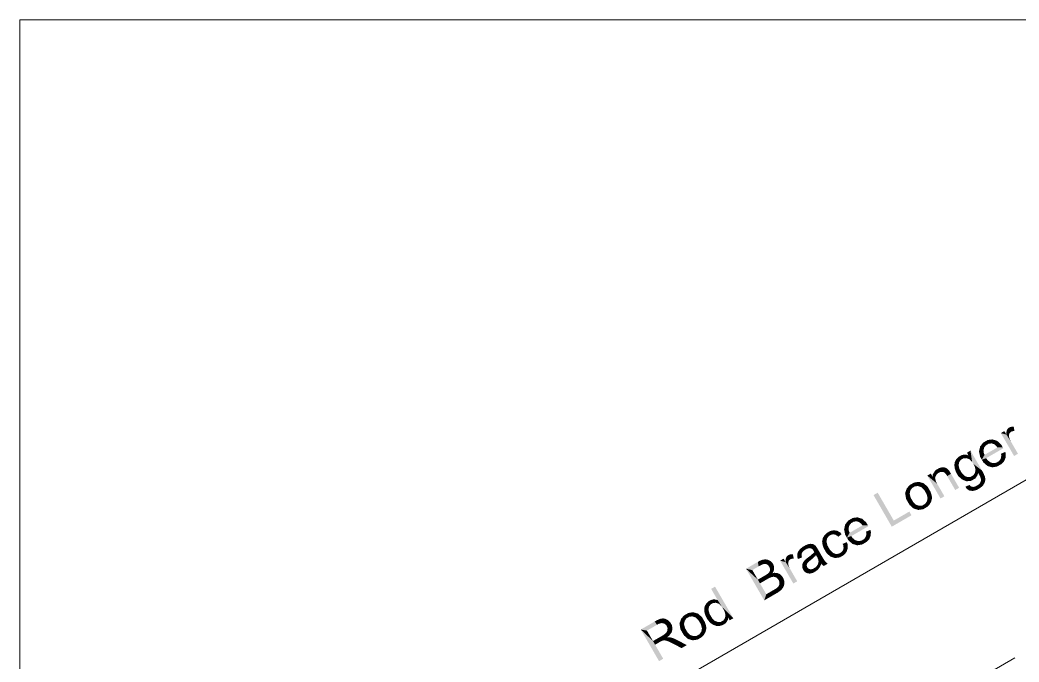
# Model space of a CAD drawing. Header units: millimetres. Extents: x 2 to 579, y 1 to 405.
# Drawn here: x 198.55 to 235.48, y 126.02 to 149.77 of the extents above; entities that cross this region are included whole.
import ezdxf

# ---------------------------------------------------------------- set-up
doc = ezdxf.new("R2010")
doc.units = ezdxf.units.MM
doc.linetypes.add('XKITLINE00', pattern=[0])
doc.layers.add('LinkedObject', color=7, linetype='Continuous', lineweight=0)

# ---------------------------------------------------------------- blocks, each defined once
blk = doc.blocks.new('*A4')
at = {"layer": 'LinkedObject'}
for points in [[(235.017, 134.432), (234.813, 134.486), (234.942, 134.561)], [(234.813, 134.486), (235.017, 134.432), (235.302, 133.639)], [(235.026, 134.577), (235.017, 134.432), (235.015, 134.492)], [(235.039, 134.604), (235.017, 134.432), (235.026, 134.577)], [(235.169, 134.519), (235.017, 134.432), (235.039, 134.604)], [(235.135, 134.481), (235.017, 134.432), (235.169, 134.519)], [(235.125, 134.456), (235.017, 134.432), (235.135, 134.481)], [(235.114, 134.431), (235.017, 134.432), (235.125, 134.456)], [(235.052, 134.63), (235.192, 134.533), (235.039, 134.604)], [(235.039, 134.604), (235.192, 134.533), (235.169, 134.519)], [(235.089, 134.671), (235.192, 134.533), (235.052, 134.63)], [(235.114, 134.686), (235.192, 134.533), (235.089, 134.671)], [(235.237, 134.726), (235.114, 134.686), (235.15, 134.707)], [(235.288, 134.725), (235.114, 134.686), (235.237, 134.726)], [(235.28, 134.563), (235.114, 134.686), (235.288, 134.725)], [(235.114, 134.686), (235.219, 134.548), (235.192, 134.533)], [(235.219, 134.548), (235.114, 134.686), (235.28, 134.563)], [(235.28, 134.563), (235.288, 134.725), (235.315, 134.563)], [(234.243, 134.182), (234.026, 133.899), (234.155, 134.131)], [(234.263, 134.036), (234.026, 133.899), (234.243, 134.182)], [(234.155, 134.131), (234.026, 133.899), (234.047, 133.99)], [(234.5, 134.253), (234.243, 134.182), (234.328, 134.231)], [(234.587, 134.227), (234.243, 134.182), (234.5, 134.253)], [(234.479, 134.106), (234.243, 134.182), (234.587, 134.227)], [(234.243, 134.182), (234.367, 134.096), (234.312, 134.065)], [(234.367, 134.096), (234.243, 134.182), (234.479, 134.106)], [(234.263, 134.036), (234.243, 134.182), (234.312, 134.065)], [(234.479, 134.106), (234.587, 134.227), (234.538, 134.084)], [(234.587, 134.227), (234.575, 134.071), (234.538, 134.084)], [(234.575, 134.071), (234.587, 134.227), (234.649, 134.006)], [(234.822, 134.068), (234.587, 134.227), (234.674, 134.2)], [(234.649, 134.006), (234.587, 134.227), (234.822, 134.068)], [(235.017, 134.432), (235.19, 134.165), (235.446, 133.722)], [(235.19, 134.165), (235.017, 134.432), (235.164, 134.211)], [(235.164, 134.211), (235.017, 134.432), (235.127, 134.301)], [(235.127, 134.301), (235.017, 134.432), (235.117, 134.347)], [(235.117, 134.347), (235.017, 134.432), (235.11, 134.376)], [(235.11, 134.376), (235.017, 134.432), (235.114, 134.431)], [(235.302, 133.639), (235.017, 134.432), (235.446, 133.722)], [(233.69, 133.838), (233.617, 133.658), (233.558, 133.761)], [(233.75, 133.424), (233.617, 133.658), (233.69, 133.838)], [(233.795, 133.346), (233.69, 133.838), (234.113, 133.106)], [(233.75, 133.424), (233.69, 133.838), (233.795, 133.346)], [(234.026, 133.899), (234.046, 133.611), (234.005, 133.809)], [(234.199, 133.955), (234.026, 133.899), (234.263, 134.036)], [(234.184, 133.902), (234.026, 133.899), (234.199, 133.955)], [(234.026, 133.899), (234.184, 133.902), (234.17, 133.85)], [(234.17, 133.85), (234.046, 133.611), (234.026, 133.899)], [(234.184, 133.74), (234.046, 133.611), (234.17, 133.85)], [(234.046, 133.611), (234.184, 133.74), (234.212, 133.683)], [(234.886, 133.957), (234.108, 133.504), (234.882, 133.963)], [(234.212, 133.683), (234.882, 133.963), (234.108, 133.504)], [(234.897, 133.938), (234.108, 133.504), (234.886, 133.957)], [(234.904, 133.925), (234.108, 133.504), (234.897, 133.938)], [(234.272, 133.56), (234.108, 133.504), (234.904, 133.925)], [(234.684, 133.955), (234.882, 133.963), (234.212, 133.683)], [(234.649, 134.006), (234.822, 134.068), (234.684, 133.955)], [(234.882, 133.963), (234.684, 133.955), (234.822, 134.068)], [(234.976, 133.79), (234.827, 133.668), (234.817, 133.723)], [(234.821, 133.576), (234.976, 133.79), (234.99, 133.577)], [(234.827, 133.668), (234.976, 133.79), (234.821, 133.576)], [(234.99, 133.577), (234.976, 133.79), (234.996, 133.715)], [(233.111, 133.416), (233.261, 133.352), (233.093, 133.3)], [(233.093, 133.3), (233.261, 133.352), (233.101, 133.236)], [(233.101, 133.236), (233.261, 133.352), (233.25, 133.294)], [(233.272, 133.41), (233.111, 133.416), (233.137, 133.468)], [(233.261, 133.352), (233.111, 133.416), (233.272, 133.41)], [(233.162, 133.52), (233.331, 133.496), (233.137, 133.468)], [(233.137, 133.468), (233.331, 133.496), (233.272, 133.41)], [(233.244, 133.605), (233.331, 133.496), (233.162, 133.52)], [(233.3, 133.637), (233.331, 133.496), (233.244, 133.605)], [(233.534, 133.691), (233.3, 133.637), (233.375, 133.68)], [(233.617, 133.658), (233.3, 133.637), (233.534, 133.691)], [(233.533, 133.56), (233.3, 133.637), (233.617, 133.658)], [(233.3, 133.637), (233.427, 133.552), (233.379, 133.524)], [(233.427, 133.552), (233.3, 133.637), (233.533, 133.56)], [(233.331, 133.496), (233.3, 133.637), (233.379, 133.524)], [(233.533, 133.56), (233.617, 133.658), (233.59, 133.541)], [(233.59, 133.541), (233.617, 133.658), (233.648, 133.521)], [(233.648, 133.521), (233.617, 133.658), (233.75, 133.424)], [(233.795, 133.346), (234.113, 133.106), (233.841, 133.265)], [(234.212, 133.683), (234.108, 133.504), (234.046, 133.611)], [(234.316, 133.492), (234.108, 133.504), (234.272, 133.56)], [(234.108, 133.504), (234.402, 133.246), (234.167, 133.401)], [(234.316, 133.492), (234.402, 133.246), (234.108, 133.504)], [(234.167, 133.401), (234.402, 133.246), (234.315, 133.272)], [(234.418, 133.408), (234.402, 133.246), (234.316, 133.492)], [(234.402, 133.246), (234.418, 133.408), (234.489, 133.22)], [(234.474, 133.392), (234.489, 133.22), (234.418, 133.408)], [(234.531, 133.375), (234.489, 133.22), (234.474, 133.392)], [(234.531, 133.375), (234.762, 133.302), (234.489, 133.22)], [(234.641, 133.389), (234.762, 133.302), (234.531, 133.375)], [(234.694, 133.42), (234.762, 133.302), (234.641, 133.389)], [(234.734, 133.443), (234.762, 133.302), (234.694, 133.42)], [(234.734, 133.443), (234.963, 133.514), (234.762, 133.302)], [(234.789, 133.502), (234.963, 133.514), (234.734, 133.443)], [(234.762, 133.302), (234.963, 133.514), (234.836, 133.344)], [(234.805, 133.539), (234.99, 133.577), (234.789, 133.502)], [(234.963, 133.514), (234.789, 133.502), (234.99, 133.577)], [(234.821, 133.576), (234.99, 133.577), (234.805, 133.539)], [(234.836, 133.344), (234.963, 133.514), (234.936, 133.45)], [(232.292, 132.869), (232.093, 132.914), (232.222, 132.989)], [(232.48, 133.163), (232.298, 132.965), (232.393, 133.113)], [(232.476, 132.995), (232.298, 132.965), (232.48, 133.163)], [(232.414, 132.921), (232.298, 132.965), (232.476, 132.995)], [(232.476, 132.995), (232.48, 133.163), (232.521, 133.022)], [(232.519, 133.186), (232.607, 133.054), (232.48, 133.163)], [(232.48, 133.163), (232.607, 133.054), (232.55, 133.038)], [(232.521, 133.022), (232.48, 133.163), (232.55, 133.038)], [(232.597, 133.212), (232.607, 133.054), (232.519, 133.186)], [(232.637, 133.217), (232.607, 133.054), (232.597, 133.212)], [(232.607, 133.054), (232.637, 133.217), (232.636, 133.054)], [(232.637, 133.217), (232.665, 133.053), (232.636, 133.054)], [(232.745, 133.213), (232.637, 133.217), (232.677, 133.222)], [(232.774, 133.2), (232.637, 133.217), (232.745, 133.213)], [(232.715, 133.035), (232.637, 133.217), (232.774, 133.2)], [(232.665, 133.053), (232.637, 133.217), (232.715, 133.035)], [(232.774, 133.2), (232.735, 133.018), (232.715, 133.035)], [(232.803, 133.187), (232.735, 133.018), (232.774, 133.2)], [(232.856, 133.147), (232.735, 133.018), (232.803, 133.187)], [(232.735, 133.018), (232.856, 133.147), (232.756, 133.001)], [(232.756, 133.001), (232.856, 133.147), (232.88, 133.12)], [(232.88, 133.12), (232.803, 132.941), (232.756, 133.001)], [(232.896, 133.102), (232.803, 132.941), (232.88, 133.12)], [(232.94, 133.035), (232.803, 132.941), (232.896, 133.102)], [(232.94, 133.035), (232.828, 132.897), (232.803, 132.941)], [(232.969, 132.985), (232.828, 132.897), (232.94, 133.035)], [(232.828, 132.897), (232.969, 132.985), (233.126, 132.381)], [(233.126, 132.381), (232.969, 132.985), (233.27, 132.464)], [(233.25, 133.294), (233.186, 132.987), (233.101, 133.236)], [(233.101, 133.236), (233.186, 132.987), (233.109, 133.173)], [(233.109, 133.173), (233.186, 132.987), (233.151, 133.048)], [(233.284, 133.159), (233.186, 132.987), (233.25, 133.294)], [(233.186, 132.987), (233.284, 133.159), (233.328, 133.083)], [(233.376, 133), (233.186, 132.987), (233.328, 133.083)], [(233.376, 133), (233.457, 132.74), (233.186, 132.987)], [(233.186, 132.987), (233.457, 132.74), (233.237, 132.899)], [(233.479, 132.897), (233.457, 132.74), (233.376, 133)], [(233.969, 133.017), (233.793, 132.926), (233.854, 133.012)], [(233.955, 132.934), (233.793, 132.926), (233.969, 133.017)], [(233.841, 133.265), (234.113, 133.106), (233.877, 133.126)], [(233.866, 133.069), (233.969, 133.017), (233.854, 133.012)], [(233.877, 133.126), (233.969, 133.017), (233.866, 133.069)], [(233.877, 133.126), (234.113, 133.106), (233.969, 133.017)], [(234.113, 133.106), (234.01, 132.947), (233.969, 133.017)], [(234.17, 133.007), (234.01, 132.947), (234.113, 133.106)], [(234.01, 132.947), (234.17, 133.007), (234.058, 132.852)], [(234.058, 132.852), (234.17, 133.007), (234.231, 132.855)], [(234.489, 133.22), (234.762, 133.302), (234.67, 133.248)], [(231.518, 132.607), (231.306, 132.359), (231.439, 132.562)], [(231.533, 132.457), (231.306, 132.359), (231.518, 132.607)], [(231.781, 132.683), (231.518, 132.607), (231.605, 132.657)], [(231.869, 132.657), (231.518, 132.607), (231.781, 132.683)], [(231.752, 132.529), (231.518, 132.607), (231.869, 132.657)], [(231.518, 132.607), (231.64, 132.518), (231.587, 132.488)], [(231.64, 132.518), (231.518, 132.607), (231.752, 132.529)], [(231.533, 132.457), (231.518, 132.607), (231.587, 132.488)], [(231.752, 132.529), (231.869, 132.657), (231.811, 132.509)], [(231.869, 132.657), (231.87, 132.49), (231.811, 132.509)], [(232.104, 132.506), (231.869, 132.657), (231.957, 132.632)], [(232.162, 132.405), (231.869, 132.657), (232.104, 132.506)], [(231.974, 132.391), (231.869, 132.657), (232.162, 132.405)], [(231.87, 132.49), (231.869, 132.657), (231.974, 132.391)], [(232.093, 132.914), (232.459, 132.613), (232.582, 132.067)], [(232.459, 132.613), (232.093, 132.914), (232.412, 132.694)], [(232.381, 132.824), (232.093, 132.914), (232.292, 132.869)], [(232.412, 132.694), (232.093, 132.914), (232.381, 132.824)], [(232.298, 132.965), (232.414, 132.921), (232.292, 132.869)], [(232.292, 132.869), (232.414, 132.921), (232.381, 132.824)], [(232.582, 132.067), (232.459, 132.613), (232.726, 132.15)], [(233.237, 132.899), (233.457, 132.74), (233.373, 132.776)], [(233.457, 132.74), (233.479, 132.897), (233.534, 132.878)], [(233.589, 132.859), (233.457, 132.74), (233.534, 132.878)], [(233.589, 132.859), (233.799, 132.77), (233.457, 132.74)], [(233.457, 132.74), (233.799, 132.77), (233.541, 132.705)], [(233.541, 132.705), (233.799, 132.77), (233.712, 132.72)], [(233.694, 132.869), (233.799, 132.77), (233.589, 132.859)], [(233.799, 132.77), (233.694, 132.869), (233.744, 132.897)], [(233.793, 132.926), (233.799, 132.77), (233.744, 132.897)], [(233.87, 132.811), (233.793, 132.926), (233.955, 132.934)], [(233.799, 132.77), (233.793, 132.926), (233.87, 132.811)], [(234.041, 132.638), (234.182, 132.599), (233.975, 132.574)], [(234.182, 132.599), (234.041, 132.638), (234.056, 132.674)], [(234.072, 132.709), (234.182, 132.599), (234.056, 132.674)], [(234.058, 132.852), (234.231, 132.855), (234.065, 132.827)], [(234.065, 132.827), (234.231, 132.855), (234.076, 132.786)], [(234.234, 132.803), (234.072, 132.709), (234.076, 132.786)], [(234.238, 132.75), (234.072, 132.709), (234.234, 132.803)], [(234.212, 132.648), (234.072, 132.709), (234.238, 132.75)], [(234.182, 132.599), (234.072, 132.709), (234.212, 132.648)], [(234.076, 132.786), (234.231, 132.855), (234.234, 132.803)], [(230.259, 132.283), (230.78, 131.025), (230.105, 132.194)], [(230.855, 131.252), (230.78, 131.025), (230.259, 132.283)], [(231.306, 132.359), (231.377, 131.935), (231.273, 132.265)], [(231.273, 132.265), (231.377, 131.935), (231.309, 132.053)], [(231.439, 132.562), (231.306, 132.359), (231.333, 132.438)], [(231.467, 132.365), (231.306, 132.359), (231.533, 132.457)], [(231.306, 132.359), (231.467, 132.365), (231.455, 132.304)], [(231.442, 132.244), (231.377, 131.935), (231.306, 132.359)], [(231.442, 132.244), (231.306, 132.359), (231.455, 132.304)], [(231.477, 132.102), (231.377, 131.935), (231.442, 132.244)], [(231.974, 132.391), (232.162, 132.405), (232.019, 132.313)], [(232.162, 132.405), (232.067, 132.23), (232.019, 132.313)], [(232.067, 132.23), (232.162, 132.405), (232.104, 132.085)], [(232.104, 132.085), (232.162, 132.405), (232.262, 132.12)], [(232.259, 132.181), (232.162, 132.405), (232.21, 132.324)], [(232.262, 132.12), (232.162, 132.405), (232.259, 132.181)], [(233.677, 132.537), (233.503, 132.507), (233.654, 132.566)], [(233.503, 132.507), (233.677, 132.537), (233.541, 132.438)], [(233.541, 132.438), (233.677, 132.537), (233.645, 132.361)], [(233.645, 132.361), (233.677, 132.537), (233.712, 132.354)], [(233.712, 132.354), (233.677, 132.537), (233.729, 132.504)], [(233.757, 132.501), (233.712, 132.354), (233.729, 132.504)], [(233.795, 132.496), (233.712, 132.354), (233.757, 132.501)], [(233.795, 132.496), (233.996, 132.427), (233.712, 132.354)], [(233.712, 132.354), (233.996, 132.427), (233.778, 132.347)], [(233.778, 132.347), (233.996, 132.427), (233.92, 132.383)], [(233.879, 132.519), (233.996, 132.427), (233.795, 132.496)], [(233.996, 132.427), (233.879, 132.519), (233.926, 132.545)], [(233.975, 132.574), (233.996, 132.427), (233.926, 132.545)], [(233.975, 132.574), (234.182, 132.599), (233.996, 132.427)], [(233.996, 132.427), (234.182, 132.599), (234.059, 132.464)], [(234.059, 132.464), (234.182, 132.599), (234.153, 132.55)], [(231.377, 131.935), (231.477, 132.102), (231.524, 132.02)], [(231.571, 131.939), (231.377, 131.935), (231.524, 132.02)], [(231.571, 131.939), (231.676, 131.67), (231.377, 131.935)], [(231.377, 131.935), (231.676, 131.67), (231.439, 131.828)], [(231.677, 131.838), (231.676, 131.67), (231.571, 131.939)], [(232.014, 131.871), (232.029, 131.722), (231.961, 131.84)], [(232.203, 131.892), (232.014, 131.871), (232.08, 131.963)], [(232.172, 131.839), (232.014, 131.871), (232.203, 131.892)], [(232.084, 131.754), (232.014, 131.871), (232.172, 131.839)], [(232.029, 131.722), (232.014, 131.871), (232.084, 131.754)], [(232.092, 132.024), (232.235, 131.945), (232.08, 131.963)], [(232.08, 131.963), (232.235, 131.945), (232.203, 131.892)], [(232.262, 132.12), (232.092, 132.024), (232.104, 132.085)], [(232.265, 132.059), (232.092, 132.024), (232.262, 132.12)], [(232.235, 131.945), (232.092, 132.024), (232.265, 132.059)], [(231.509, 131.447), (230.855, 131.252), (231.43, 131.585)], [(231.439, 131.828), (231.676, 131.67), (231.588, 131.696)], [(231.676, 131.67), (231.677, 131.838), (231.736, 131.818)], [(231.795, 131.798), (231.676, 131.67), (231.736, 131.818)], [(231.795, 131.798), (232.029, 131.722), (231.676, 131.67)], [(231.676, 131.67), (232.029, 131.722), (231.764, 131.645)], [(231.764, 131.645), (232.029, 131.722), (231.94, 131.671)], [(231.907, 131.809), (232.029, 131.722), (231.795, 131.798)], [(232.029, 131.722), (231.907, 131.809), (231.961, 131.84)], [(229.254, 131.299), (229.038, 131.016), (229.167, 131.248)], [(229.274, 131.153), (229.038, 131.016), (229.254, 131.299)], [(229.167, 131.248), (229.038, 131.016), (229.058, 131.107)], [(229.21, 131.072), (229.038, 131.016), (229.274, 131.153)], [(229.511, 131.37), (229.254, 131.299), (229.339, 131.348)], [(229.598, 131.343), (229.254, 131.299), (229.511, 131.37)], [(229.491, 131.223), (229.254, 131.299), (229.598, 131.343)], [(229.254, 131.299), (229.378, 131.213), (229.324, 131.181)], [(229.378, 131.213), (229.254, 131.299), (229.491, 131.223)], [(229.274, 131.153), (229.254, 131.299), (229.324, 131.181)], [(229.491, 131.223), (229.598, 131.343), (229.549, 131.201)], [(229.598, 131.343), (229.587, 131.187), (229.549, 131.201)], [(229.587, 131.187), (229.598, 131.343), (229.66, 131.123)], [(229.833, 131.185), (229.598, 131.343), (229.686, 131.317)], [(229.66, 131.123), (229.598, 131.343), (229.833, 131.185)], [(229.66, 131.123), (229.833, 131.185), (229.696, 131.072)], [(229.894, 131.08), (229.696, 131.072), (229.833, 131.185)], [(230.78, 131.025), (230.855, 131.252), (231.509, 131.447)], [(228.379, 130.793), (228.453, 130.678), (228.293, 130.709)], [(228.433, 130.824), (228.453, 130.678), (228.379, 130.793)], [(228.635, 130.894), (228.433, 130.824), (228.502, 130.864)], [(228.699, 130.884), (228.433, 130.824), (228.635, 130.894)], [(228.617, 130.744), (228.433, 130.824), (228.699, 130.884)], [(228.433, 130.824), (228.543, 130.73), (228.507, 130.71)], [(228.543, 130.73), (228.433, 130.824), (228.617, 130.744)], [(228.453, 130.678), (228.433, 130.824), (228.507, 130.71)], [(228.617, 130.744), (228.699, 130.884), (228.654, 130.737)], [(228.699, 130.884), (228.692, 130.73), (228.654, 130.737)], [(228.692, 130.73), (228.699, 130.884), (228.764, 130.686)], [(228.876, 130.808), (228.699, 130.884), (228.763, 130.875)], [(228.926, 130.75), (228.699, 130.884), (228.876, 130.808)], [(228.764, 130.686), (228.699, 130.884), (228.926, 130.75)], [(229.038, 131.016), (229.058, 130.728), (229.017, 130.925)], [(229.196, 131.019), (229.038, 131.016), (229.21, 131.072)], [(229.038, 131.016), (229.196, 131.019), (229.181, 130.967)], [(229.181, 130.967), (229.058, 130.728), (229.038, 131.016)], [(229.195, 130.857), (229.058, 130.728), (229.181, 130.967)], [(229.058, 130.728), (229.195, 130.857), (229.224, 130.799)], [(229.224, 130.799), (229.119, 130.621), (229.058, 130.728)], [(229.898, 131.074), (229.119, 130.621), (229.894, 131.08)], [(229.224, 130.799), (229.894, 131.08), (229.119, 130.621)], [(229.908, 131.055), (229.119, 130.621), (229.898, 131.074)], [(229.915, 131.042), (229.119, 130.621), (229.908, 131.055)], [(229.284, 130.677), (229.119, 130.621), (229.915, 131.042)], [(229.696, 131.072), (229.894, 131.08), (229.224, 130.799)], [(229.988, 130.907), (229.838, 130.785), (229.828, 130.84)], [(229.832, 130.693), (229.988, 130.907), (230.001, 130.694)], [(229.838, 130.785), (229.988, 130.907), (229.832, 130.693)], [(230.001, 130.694), (229.988, 130.907), (230.008, 130.832)], [(227.842, 130.389), (227.733, 130.385), (227.774, 130.392)], [(227.869, 130.379), (227.733, 130.385), (227.842, 130.389)], [(228.23, 130.604), (228.376, 130.53), (228.205, 130.487)], [(228.205, 130.487), (228.376, 130.53), (228.212, 130.422)], [(228.212, 130.422), (228.376, 130.53), (228.365, 130.472)], [(228.365, 130.472), (228.306, 130.156), (228.212, 130.422)], [(228.212, 130.422), (228.306, 130.156), (228.22, 130.358)], [(228.388, 130.589), (228.23, 130.604), (228.261, 130.656)], [(228.376, 130.53), (228.23, 130.604), (228.388, 130.589)], [(228.293, 130.709), (228.453, 130.678), (228.261, 130.656)], [(228.261, 130.656), (228.453, 130.678), (228.388, 130.589)], [(228.402, 130.329), (228.306, 130.156), (228.365, 130.472)], [(228.764, 130.686), (228.926, 130.75), (228.799, 130.649)], [(229.116, 130.454), (228.988, 130.332), (228.964, 130.39)], [(228.988, 130.332), (229.116, 130.454), (228.998, 130.232)], [(228.998, 130.232), (229.116, 130.454), (229.13, 130.157)], [(229.154, 130.226), (229.116, 130.454), (229.147, 130.374)], [(229.13, 130.157), (229.116, 130.454), (229.154, 130.226)], [(229.328, 130.609), (229.119, 130.621), (229.284, 130.677)], [(229.119, 130.621), (229.413, 130.363), (229.179, 130.518)], [(229.328, 130.609), (229.413, 130.363), (229.119, 130.621)], [(229.179, 130.518), (229.413, 130.363), (229.326, 130.389)], [(229.429, 130.525), (229.413, 130.363), (229.328, 130.609)], [(229.413, 130.363), (229.429, 130.525), (229.501, 130.337)], [(229.486, 130.509), (229.501, 130.337), (229.429, 130.525)], [(229.543, 130.492), (229.501, 130.337), (229.486, 130.509)], [(229.543, 130.492), (229.774, 130.419), (229.501, 130.337)], [(229.501, 130.337), (229.774, 130.419), (229.681, 130.365)], [(229.653, 130.506), (229.774, 130.419), (229.543, 130.492)], [(229.706, 130.537), (229.774, 130.419), (229.653, 130.506)], [(229.745, 130.56), (229.774, 130.419), (229.706, 130.537)], [(229.745, 130.56), (229.974, 130.63), (229.774, 130.419)], [(229.8, 130.619), (229.974, 130.63), (229.745, 130.56)], [(229.774, 130.419), (229.974, 130.63), (229.847, 130.461)], [(229.816, 130.656), (230.001, 130.694), (229.8, 130.619)], [(229.974, 130.63), (229.8, 130.619), (230.001, 130.694)], [(229.832, 130.693), (230.001, 130.694), (229.816, 130.656)], [(229.847, 130.461), (229.974, 130.63), (229.948, 130.567)], [(227.461, 130.056), (227.29, 130.01), (227.475, 130.088)], [(227.295, 130.05), (227.475, 130.088), (227.29, 130.01)], [(227.447, 130.025), (227.29, 130.01), (227.461, 130.056)], [(227.447, 130.025), (227.311, 129.828), (227.29, 130.01)], [(227.334, 130.129), (227.475, 130.088), (227.295, 130.05)], [(227.447, 129.942), (227.311, 129.828), (227.447, 130.025)], [(227.367, 130.168), (227.475, 130.088), (227.334, 130.129)], [(227.487, 130.278), (227.367, 130.168), (227.4, 130.207)], [(227.539, 130.148), (227.367, 130.168), (227.487, 130.278)], [(227.475, 130.088), (227.367, 130.168), (227.539, 130.148)], [(227.542, 130.309), (227.644, 130.209), (227.487, 130.278)], [(227.539, 130.148), (227.487, 130.278), (227.59, 130.178)], [(227.59, 130.178), (227.487, 130.278), (227.644, 130.209)], [(227.733, 130.385), (227.542, 130.309), (227.691, 130.379)], [(227.739, 130.232), (227.542, 130.309), (227.733, 130.385)], [(227.691, 130.379), (227.542, 130.309), (227.596, 130.34)], [(227.644, 130.209), (227.542, 130.309), (227.739, 130.232)], [(227.739, 130.232), (227.733, 130.385), (227.781, 130.223)], [(227.781, 130.223), (227.733, 130.385), (227.812, 130.217)], [(227.733, 130.385), (227.867, 130.167), (227.812, 130.217)], [(227.869, 130.379), (227.867, 130.167), (227.733, 130.385)], [(227.881, 130.048), (227.979, 129.974), (227.767, 129.949)], [(227.897, 130.369), (227.867, 130.167), (227.869, 130.379)], [(227.947, 130.333), (227.867, 130.167), (227.897, 130.369)], [(227.971, 130.307), (227.867, 130.167), (227.947, 130.333)], [(227.867, 130.167), (227.971, 130.307), (227.985, 130.291)], [(227.867, 130.167), (227.985, 130.291), (227.893, 130.124)], [(227.914, 130.086), (227.979, 129.974), (227.881, 130.048)], [(227.893, 130.124), (227.985, 130.291), (227.895, 130.12)], [(227.895, 130.12), (227.985, 130.291), (227.905, 130.101)], [(227.905, 130.101), (227.985, 130.291), (227.914, 130.086)], [(227.914, 130.086), (227.985, 130.291), (227.979, 129.974)], [(228.027, 130.227), (227.979, 129.974), (227.985, 130.291)], [(228.054, 130.179), (227.979, 129.974), (228.027, 130.227)], [(228.054, 130.179), (228.009, 129.921), (227.979, 129.974)], [(228.165, 129.987), (228.009, 129.921), (228.054, 130.179)], [(228.22, 130.358), (228.306, 130.156), (228.266, 130.225)], [(228.306, 130.156), (228.402, 130.329), (228.451, 130.245)], [(228.5, 130.16), (228.306, 130.156), (228.451, 130.245)], [(228.5, 130.16), (228.599, 129.892), (228.306, 130.156)], [(228.306, 130.156), (228.599, 129.892), (228.367, 130.05)], [(228.367, 130.05), (228.599, 129.892), (228.514, 129.918)], [(228.604, 130.055), (228.599, 129.892), (228.5, 130.16)], [(228.599, 129.892), (228.604, 130.055), (228.659, 130.035)], [(228.714, 130.015), (228.599, 129.892), (228.659, 130.035)], [(228.822, 130.026), (228.944, 129.939), (228.714, 130.015)], [(228.944, 129.939), (228.822, 130.026), (228.874, 130.056)], [(228.916, 130.081), (228.944, 129.939), (228.874, 130.056)], [(228.916, 130.081), (229.13, 130.157), (228.944, 129.939)], [(228.972, 130.147), (229.13, 130.157), (228.916, 130.081)], [(228.944, 129.939), (229.13, 130.157), (229.013, 129.979)], [(229.13, 130.157), (228.972, 130.147), (228.985, 130.189)], [(228.998, 130.232), (229.13, 130.157), (228.985, 130.189)], [(229.013, 129.979), (229.13, 130.157), (229.106, 130.088)], [(225.858, 129.556), (225.39, 129.469), (225.828, 129.723)], [(225.895, 129.761), (226.015, 129.635), (225.828, 129.723)], [(225.828, 129.723), (226.015, 129.635), (225.921, 129.592)], [(225.858, 129.556), (225.828, 129.723), (225.921, 129.592)], [(226.013, 129.806), (226.015, 129.635), (225.895, 129.761)], [(226.076, 129.649), (226.013, 129.806), (226.064, 129.811)], [(226.015, 129.635), (226.013, 129.806), (226.045, 129.642)], [(226.045, 129.642), (226.013, 129.806), (226.076, 129.649)], [(226.114, 129.817), (226.133, 129.642), (226.064, 129.811)], [(226.064, 129.811), (226.133, 129.642), (226.076, 129.649)], [(226.209, 129.799), (226.133, 129.642), (226.114, 129.817)], [(226.254, 129.775), (226.133, 129.642), (226.209, 129.799)], [(226.133, 129.642), (226.254, 129.775), (226.16, 129.628)], [(226.254, 129.775), (226.187, 129.614), (226.16, 129.628)], [(226.187, 129.614), (226.254, 129.775), (226.23, 129.571)], [(226.23, 129.571), (226.254, 129.775), (226.389, 129.648)], [(226.389, 129.648), (226.247, 129.542), (226.23, 129.571)], [(226.247, 129.542), (226.389, 129.648), (226.265, 129.511)], [(226.365, 129.688), (226.254, 129.775), (226.298, 129.752)], [(226.389, 129.648), (226.254, 129.775), (226.365, 129.688)], [(226.265, 129.511), (226.389, 129.648), (226.28, 129.451)], [(226.28, 129.451), (226.389, 129.648), (226.43, 129.483)], [(226.431, 129.528), (226.389, 129.648), (226.41, 129.61)], [(226.43, 129.483), (226.389, 129.648), (226.431, 129.528)], [(226.855, 129.715), (226.651, 129.769), (226.78, 129.844)], [(226.651, 129.769), (226.855, 129.715), (227.14, 128.922)], [(226.865, 129.86), (226.855, 129.715), (226.853, 129.774)], [(226.877, 129.887), (226.855, 129.715), (226.865, 129.86)], [(227.007, 129.802), (226.855, 129.715), (226.877, 129.887)], [(226.973, 129.764), (226.855, 129.715), (227.007, 129.802)], [(226.963, 129.739), (226.855, 129.715), (226.973, 129.764)], [(226.952, 129.714), (226.855, 129.715), (226.963, 129.739)], [(226.855, 129.715), (227.028, 129.448), (227.284, 129.005)], [(227.028, 129.448), (226.855, 129.715), (227.002, 129.494)], [(227.002, 129.494), (226.855, 129.715), (226.965, 129.584)], [(226.965, 129.584), (226.855, 129.715), (226.955, 129.629)], [(226.955, 129.629), (226.855, 129.715), (226.948, 129.659)], [(226.948, 129.659), (226.855, 129.715), (226.952, 129.714)], [(227.14, 128.922), (226.855, 129.715), (227.284, 129.005)], [(226.89, 129.913), (227.03, 129.816), (226.877, 129.887)], [(226.877, 129.887), (227.03, 129.816), (227.007, 129.802)], [(226.927, 129.954), (227.03, 129.816), (226.89, 129.913)], [(226.952, 129.968), (227.03, 129.816), (226.927, 129.954)], [(227.075, 130.009), (226.952, 129.968), (226.988, 129.989)], [(227.126, 130.007), (226.952, 129.968), (227.075, 130.009)], [(227.118, 129.846), (226.952, 129.968), (227.126, 130.007)], [(226.952, 129.968), (227.057, 129.831), (227.03, 129.816)], [(227.057, 129.831), (226.952, 129.968), (227.118, 129.846)], [(227.118, 129.846), (227.126, 130.007), (227.153, 129.846)], [(227.29, 130.01), (227.311, 129.828), (227.284, 129.969)], [(227.284, 129.969), (227.311, 129.828), (227.294, 129.878)], [(227.311, 129.828), (227.447, 129.942), (227.462, 129.89)], [(227.482, 129.658), (227.638, 129.604), (227.469, 129.596)], [(227.639, 129.625), (227.482, 129.658), (227.496, 129.687)], [(227.638, 129.604), (227.482, 129.658), (227.639, 129.625)], [(227.51, 129.716), (227.654, 129.665), (227.496, 129.687)], [(227.496, 129.687), (227.654, 129.665), (227.639, 129.625)], [(227.548, 129.769), (227.654, 129.665), (227.51, 129.716)], [(227.572, 129.794), (227.654, 129.665), (227.548, 129.769)], [(227.59, 129.811), (227.681, 129.702), (227.572, 129.794)], [(227.654, 129.665), (227.572, 129.794), (227.668, 129.683)], [(227.668, 129.683), (227.572, 129.794), (227.681, 129.702)], [(227.647, 129.859), (227.736, 129.752), (227.59, 129.811)], [(227.59, 129.811), (227.736, 129.752), (227.681, 129.702)], [(227.687, 129.889), (227.776, 129.784), (227.647, 129.859)], [(227.647, 129.859), (227.776, 129.784), (227.736, 129.752)], [(227.767, 129.949), (227.848, 129.841), (227.687, 129.889)], [(227.687, 129.889), (227.848, 129.841), (227.776, 129.784)], [(227.767, 129.949), (227.979, 129.974), (227.848, 129.841)], [(227.848, 129.841), (227.979, 129.974), (227.949, 129.936)], [(228.165, 129.987), (228.036, 129.873), (228.009, 129.921)], [(228.177, 129.659), (228.01, 129.573), (228.032, 129.61)], [(228.156, 129.603), (228.01, 129.573), (228.177, 129.659)], [(228.3, 129.763), (228.177, 129.659), (228.032, 129.61)], [(228.053, 129.647), (228.3, 129.763), (228.032, 129.61)], [(228.036, 129.873), (228.165, 129.987), (228.066, 129.795)], [(228.053, 129.647), (228.223, 129.887), (228.3, 129.763)], [(228.072, 129.724), (228.223, 129.887), (228.053, 129.647)], [(228.066, 129.795), (228.165, 129.987), (228.223, 129.887)], [(228.223, 129.887), (228.069, 129.764), (228.066, 129.795)], [(228.069, 129.764), (228.223, 129.887), (228.072, 129.724)], [(228.177, 129.659), (228.3, 129.763), (228.197, 129.631)], [(228.197, 129.631), (228.3, 129.763), (228.32, 129.74)], [(228.32, 129.74), (228.242, 129.588), (228.197, 129.631)], [(228.34, 129.716), (228.242, 129.588), (228.32, 129.74)], [(228.34, 129.716), (228.266, 129.572), (228.242, 129.588)], [(228.388, 129.675), (228.266, 129.572), (228.34, 129.716)], [(228.266, 129.572), (228.388, 129.675), (228.416, 129.659)], [(228.714, 130.015), (228.944, 129.939), (228.599, 129.892)], [(228.599, 129.892), (228.944, 129.939), (228.685, 129.865)], [(228.685, 129.865), (228.944, 129.939), (228.857, 129.889)], [(225.624, 129.42), (225.39, 129.469), (225.858, 129.556)], [(225.39, 129.469), (225.907, 128.929), (226.065, 128.3)], [(225.828, 129.067), (225.907, 128.929), (225.39, 129.469)], [(225.39, 129.469), (225.624, 129.42), (225.828, 129.067)], [(226.132, 129.243), (226.369, 129.305), (226.234, 129.118)], [(226.202, 129.293), (226.369, 129.305), (226.132, 129.243)], [(226.221, 129.313), (226.398, 129.349), (226.202, 129.293)], [(226.369, 129.305), (226.202, 129.293), (226.398, 129.349)], [(226.245, 129.338), (226.398, 129.349), (226.221, 129.313)], [(226.234, 129.118), (226.369, 129.305), (226.325, 129.158)], [(226.245, 129.338), (226.43, 129.483), (226.398, 129.349)], [(226.273, 129.393), (226.43, 129.483), (226.245, 129.338)], [(226.276, 129.422), (226.43, 129.483), (226.273, 129.393)], [(226.43, 129.483), (226.276, 129.422), (226.28, 129.451)], [(226.369, 129.305), (226.396, 129.173), (226.325, 129.158)], [(226.543, 129.314), (226.369, 129.305), (226.431, 129.32)], [(226.462, 129.166), (226.369, 129.305), (226.543, 129.314)], [(226.396, 129.173), (226.369, 129.305), (226.462, 129.166)], [(226.398, 129.349), (226.43, 129.483), (226.429, 129.438)], [(226.462, 129.166), (226.543, 129.314), (226.493, 129.152)], [(226.493, 129.152), (226.543, 129.314), (226.524, 129.137)], [(226.524, 129.137), (226.543, 129.314), (226.593, 129.293)], [(226.593, 129.293), (226.574, 129.09), (226.524, 129.137)], [(226.643, 129.272), (226.574, 129.09), (226.593, 129.293)], [(227.469, 129.562), (227.638, 129.604), (227.637, 129.583)], [(227.469, 129.596), (227.638, 129.604), (227.469, 129.562)], [(227.637, 129.583), (227.507, 129.432), (227.469, 129.562)], [(227.469, 129.562), (227.507, 129.432), (227.47, 129.528)], [(227.47, 129.528), (227.507, 129.432), (227.489, 129.463)], [(227.647, 129.543), (227.507, 129.432), (227.637, 129.583)], [(227.507, 129.432), (227.647, 129.543), (227.658, 129.524)], [(227.674, 129.495), (227.507, 129.432), (227.658, 129.524)], [(227.507, 129.432), (227.674, 129.495), (227.537, 129.379)], [(227.537, 129.379), (227.674, 129.495), (227.625, 129.313)], [(227.625, 129.313), (227.674, 129.495), (227.682, 129.301)], [(227.682, 129.301), (227.674, 129.495), (227.724, 129.46)], [(227.724, 129.46), (227.739, 129.288), (227.682, 129.301)], [(227.756, 129.453), (227.739, 129.288), (227.724, 129.46)], [(227.789, 129.447), (227.739, 129.288), (227.756, 129.453)], [(227.739, 129.288), (227.789, 129.447), (227.866, 129.316)], [(227.936, 129.356), (227.789, 129.447), (227.864, 129.464)], [(227.866, 129.316), (227.789, 129.447), (227.936, 129.356)], [(227.905, 129.489), (227.978, 129.381), (227.864, 129.464)], [(227.864, 129.464), (227.978, 129.381), (227.936, 129.356)], [(227.947, 129.512), (227.978, 129.381), (227.905, 129.489)], [(228.078, 129.475), (227.947, 129.512), (228.01, 129.573)], [(228.049, 129.44), (227.947, 129.512), (228.078, 129.475)], [(227.978, 129.381), (227.947, 129.512), (228.049, 129.44)], [(228.107, 129.511), (228.01, 129.573), (228.156, 129.603)], [(228.078, 129.475), (228.01, 129.573), (228.107, 129.511)], [(226.178, 129.086), (225.828, 129.067), (226.081, 129.214)], [(225.907, 128.929), (225.828, 129.067), (226.178, 129.086)], [(226.065, 128.3), (225.907, 128.929), (226.14, 128.527)], [(226.234, 129.118), (226.081, 129.214), (226.132, 129.243)], [(226.178, 129.086), (226.081, 129.214), (226.234, 129.118)], [(226.722, 129.2), (226.574, 129.09), (226.643, 129.272)], [(226.752, 129.149), (226.574, 129.09), (226.722, 129.2)], [(226.574, 129.09), (226.752, 129.149), (226.593, 129.057)], [(226.752, 129.149), (226.609, 129.029), (226.593, 129.057)], [(226.609, 129.029), (226.752, 129.149), (226.626, 128.973)], [(226.627, 128.917), (226.797, 128.852), (226.616, 128.868)], [(226.626, 128.973), (226.752, 129.149), (226.805, 128.976)], [(226.805, 128.976), (226.627, 128.917), (226.626, 128.973)], [(226.808, 128.931), (226.627, 128.917), (226.805, 128.976)], [(226.797, 128.852), (226.627, 128.917), (226.808, 128.931)], [(226.802, 129.022), (226.752, 129.149), (226.775, 129.108)], [(226.805, 128.976), (226.752, 129.149), (226.802, 129.022)], [(224.245, 128.808), (224.344, 128.305), (224.102, 128.725)], [(224.245, 128.808), (224.502, 128.061), (224.344, 128.305)], [(224.502, 128.061), (224.245, 128.808), (224.921, 127.639)], [(226.14, 128.527), (226.511, 128.558), (226.065, 128.3)], [(226.431, 128.696), (226.511, 128.558), (226.14, 128.527)], [(226.469, 128.718), (226.567, 128.59), (226.431, 128.696)], [(226.431, 128.696), (226.567, 128.59), (226.511, 128.558)], [(226.52, 128.751), (226.655, 128.654), (226.469, 128.718)], [(226.469, 128.718), (226.655, 128.654), (226.567, 128.59)], [(226.534, 128.763), (226.655, 128.654), (226.52, 128.751)], [(226.688, 128.686), (226.534, 128.763), (226.558, 128.783)], [(226.655, 128.654), (226.534, 128.763), (226.688, 128.686)], [(226.593, 128.825), (226.768, 128.784), (226.558, 128.783)], [(226.558, 128.783), (226.768, 128.784), (226.688, 128.686)], [(226.782, 128.818), (226.593, 128.825), (226.616, 128.868)], [(226.768, 128.784), (226.593, 128.825), (226.782, 128.818)], [(226.616, 128.868), (226.797, 128.852), (226.782, 128.818)], [(226.688, 128.686), (226.768, 128.784), (226.721, 128.718)], [(223.913, 128.175), (224.079, 128.148), (223.887, 128.123)], [(223.991, 128.257), (224.079, 128.148), (223.913, 128.175)], [(224.043, 128.287), (224.079, 128.148), (223.991, 128.257)], [(224.082, 128.309), (224.175, 128.204), (224.043, 128.287)], [(224.043, 128.287), (224.175, 128.204), (224.126, 128.176)], [(224.079, 128.148), (224.043, 128.287), (224.126, 128.176)], [(224.159, 128.332), (224.175, 128.204), (224.082, 128.309)], [(224.198, 128.333), (224.175, 128.204), (224.159, 128.332)], [(224.198, 128.333), (224.281, 128.211), (224.175, 128.204)], [(224.237, 128.334), (224.281, 128.211), (224.198, 128.333)], [(224.31, 128.32), (224.281, 128.211), (224.237, 128.334)], [(224.344, 128.305), (224.281, 128.211), (224.31, 128.32)], [(224.281, 128.211), (224.344, 128.305), (224.338, 128.19)], [(224.338, 128.19), (224.344, 128.305), (224.395, 128.169)], [(224.344, 128.305), (224.502, 128.061), (224.395, 128.169)], [(223.438, 127.861), (223.175, 127.785), (223.262, 127.835)], [(223.526, 127.835), (223.175, 127.785), (223.438, 127.861)], [(223.409, 127.707), (223.175, 127.785), (223.526, 127.835)], [(223.409, 127.707), (223.526, 127.835), (223.468, 127.687)], [(223.526, 127.835), (223.527, 127.668), (223.468, 127.687)], [(223.761, 127.684), (223.526, 127.835), (223.614, 127.81)], [(223.819, 127.583), (223.526, 127.835), (223.761, 127.684)], [(223.631, 127.569), (223.526, 127.835), (223.819, 127.583)], [(223.527, 127.668), (223.526, 127.835), (223.631, 127.569)], [(223.86, 128.071), (224.012, 128.006), (223.843, 127.956)], [(223.843, 127.956), (224.012, 128.006), (223.852, 127.892)], [(223.852, 127.892), (224.012, 128.006), (224.002, 127.948)], [(224.002, 127.948), (223.942, 127.638), (223.852, 127.892)], [(223.852, 127.892), (223.942, 127.638), (223.86, 127.828)], [(224.021, 128.063), (223.86, 128.071), (223.887, 128.123)], [(224.012, 128.006), (223.86, 128.071), (224.021, 128.063)], [(223.86, 127.828), (223.942, 127.638), (223.906, 127.701)], [(223.887, 128.123), (224.079, 128.148), (224.021, 128.063)], [(224.041, 127.806), (223.942, 127.638), (224.002, 127.948)], [(223.942, 127.638), (224.041, 127.806), (224.09, 127.722)], [(224.502, 128.061), (224.921, 127.639), (224.553, 127.974)], [(224.553, 127.974), (224.921, 127.639), (224.598, 127.895)], [(224.598, 127.895), (224.921, 127.639), (224.633, 127.759)], [(222.098, 127.395), (221.5, 127.221), (222.017, 127.52)], [(222.272, 127.625), (222.017, 127.52), (222.223, 127.618)], [(222.273, 127.461), (222.017, 127.52), (222.272, 127.625)], [(222.223, 127.618), (222.017, 127.52), (222.095, 127.565)], [(222.017, 127.52), (222.163, 127.432), (222.098, 127.395)], [(222.163, 127.432), (222.017, 127.52), (222.273, 127.461)], [(222.322, 127.633), (222.319, 127.451), (222.272, 127.625)], [(222.272, 127.625), (222.319, 127.451), (222.273, 127.461)], [(222.319, 127.451), (222.322, 127.633), (222.364, 127.442)], [(222.466, 127.589), (222.322, 127.633), (222.419, 127.615)], [(222.364, 127.442), (222.322, 127.633), (222.466, 127.589)], [(222.466, 127.589), (222.434, 127.391), (222.364, 127.442)], [(222.514, 127.563), (222.434, 127.391), (222.466, 127.589)], [(222.589, 127.489), (222.434, 127.391), (222.514, 127.563)], [(222.617, 127.441), (222.434, 127.391), (222.589, 127.489)], [(222.434, 127.391), (222.617, 127.441), (222.458, 127.35)], [(222.617, 127.441), (222.474, 127.321), (222.458, 127.35)], [(222.474, 127.321), (222.617, 127.441), (222.489, 127.26)], [(222.489, 127.26), (222.617, 127.441), (222.658, 127.185)], [(222.673, 127.251), (222.617, 127.441), (222.653, 127.379)], [(222.658, 127.185), (222.617, 127.441), (222.673, 127.251)], [(222.963, 127.537), (223.034, 127.113), (222.93, 127.443)], [(222.93, 127.443), (223.034, 127.113), (222.966, 127.231)], [(223.175, 127.785), (222.963, 127.537), (223.096, 127.74)], [(223.19, 127.635), (222.963, 127.537), (223.175, 127.785)], [(223.096, 127.74), (222.963, 127.537), (222.99, 127.616)], [(223.124, 127.543), (222.963, 127.537), (223.19, 127.635)], [(222.963, 127.537), (223.124, 127.543), (223.112, 127.482)], [(223.099, 127.422), (223.034, 127.113), (222.963, 127.537)], [(223.099, 127.422), (222.963, 127.537), (223.112, 127.482)], [(223.175, 127.785), (223.297, 127.696), (223.244, 127.666)], [(223.297, 127.696), (223.175, 127.785), (223.409, 127.707)], [(223.19, 127.635), (223.175, 127.785), (223.244, 127.666)], [(223.631, 127.569), (223.819, 127.583), (223.676, 127.491)], [(223.819, 127.583), (223.724, 127.408), (223.676, 127.491)], [(223.724, 127.408), (223.819, 127.583), (223.761, 127.263)], [(223.761, 127.263), (223.819, 127.583), (223.919, 127.298)], [(223.916, 127.359), (223.819, 127.583), (223.867, 127.502)], [(223.919, 127.298), (223.819, 127.583), (223.916, 127.359)], [(224.137, 127.641), (223.942, 127.638), (224.09, 127.722)], [(223.942, 127.638), (224.137, 127.641), (223.98, 127.573)], [(223.98, 127.573), (224.137, 127.641), (224.07, 127.471)], [(224.07, 127.471), (224.137, 127.641), (224.122, 127.434)], [(224.122, 127.434), (224.137, 127.641), (224.241, 127.54)], [(224.241, 127.54), (224.285, 127.358), (224.122, 127.434)], [(224.122, 127.434), (224.285, 127.358), (224.174, 127.398)], [(224.299, 127.519), (224.285, 127.358), (224.241, 127.54)], [(224.285, 127.358), (224.299, 127.519), (224.343, 127.355)], [(224.343, 127.355), (224.299, 127.519), (224.356, 127.499)], [(224.356, 127.499), (224.562, 127.406), (224.343, 127.355)], [(224.46, 127.505), (224.562, 127.406), (224.356, 127.499)], [(224.562, 127.406), (224.46, 127.505), (224.507, 127.532)], [(224.554, 127.559), (224.562, 127.406), (224.507, 127.532)], [(224.554, 127.559), (224.726, 127.669), (224.562, 127.406)], [(224.612, 127.644), (224.726, 127.669), (224.554, 127.559)], [(224.562, 127.406), (224.726, 127.669), (224.64, 127.451)], [(224.726, 127.669), (224.612, 127.644), (224.622, 127.701)], [(224.633, 127.759), (224.726, 127.669), (224.622, 127.701)], [(224.633, 127.759), (224.921, 127.639), (224.726, 127.669)], [(224.64, 127.451), (224.726, 127.669), (224.722, 127.583)], [(224.726, 127.669), (224.921, 127.639), (224.788, 127.562)], [(221.728, 127.181), (221.5, 127.221), (222.098, 127.395)], [(221.952, 126.795), (222.175, 126.052), (221.5, 127.221)], [(221.5, 127.221), (221.728, 127.181), (221.952, 126.795)], [(222.413, 127.076), (222.472, 126.933), (222.337, 127.017)], [(222.437, 127.104), (222.658, 127.185), (222.413, 127.076)], [(222.642, 127.119), (222.413, 127.076), (222.658, 127.185)], [(222.549, 126.993), (222.413, 127.076), (222.642, 127.119)], [(222.472, 126.933), (222.413, 127.076), (222.549, 126.993)], [(222.46, 127.132), (222.658, 127.185), (222.437, 127.104)], [(222.658, 127.185), (222.46, 127.132), (222.485, 127.194)], [(222.487, 127.227), (222.658, 127.185), (222.485, 127.194)], [(222.489, 127.26), (222.658, 127.185), (222.487, 127.227)], [(223.134, 127.28), (223.034, 127.113), (223.099, 127.422)], [(223.034, 127.113), (223.134, 127.28), (223.181, 127.198)], [(223.228, 127.117), (223.034, 127.113), (223.181, 127.198)], [(223.228, 127.117), (223.333, 126.848), (223.034, 127.113)], [(223.034, 127.113), (223.333, 126.848), (223.096, 127.006)], [(223.334, 127.016), (223.333, 126.848), (223.228, 127.117)], [(223.86, 127.07), (223.671, 127.049), (223.737, 127.141)], [(223.829, 127.017), (223.671, 127.049), (223.86, 127.07)], [(223.749, 127.202), (223.892, 127.123), (223.737, 127.141)], [(223.737, 127.141), (223.892, 127.123), (223.86, 127.07)], [(223.919, 127.298), (223.749, 127.202), (223.761, 127.263)], [(223.921, 127.237), (223.749, 127.202), (223.919, 127.298)], [(223.892, 127.123), (223.749, 127.202), (223.921, 127.237)], [(224.343, 127.355), (224.562, 127.406), (224.402, 127.351)], [(224.402, 127.351), (224.562, 127.406), (224.511, 127.377)], [(222.209, 126.764), (221.952, 126.795), (222.284, 126.986)], [(221.952, 126.795), (222.03, 126.66), (222.175, 126.052)], [(222.03, 126.66), (221.952, 126.795), (222.209, 126.764)], [(222.209, 126.764), (222.284, 126.986), (222.239, 126.781)], [(222.239, 126.781), (222.284, 126.986), (222.283, 126.803)], [(222.283, 126.803), (222.284, 126.986), (222.298, 126.808)], [(222.362, 126.819), (222.284, 126.986), (222.337, 127.017)], [(222.298, 126.808), (222.284, 126.986), (222.318, 126.814)], [(222.318, 126.814), (222.284, 126.986), (222.362, 126.819)], [(222.362, 126.819), (222.337, 127.017), (222.386, 126.817)], [(222.337, 127.017), (222.472, 126.933), (222.386, 126.817)], [(222.386, 126.817), (222.472, 126.933), (222.41, 126.816)], [(222.472, 126.933), (222.472, 126.8), (222.41, 126.816)], [(222.511, 126.936), (222.472, 126.8), (222.472, 126.933)], [(222.472, 126.8), (222.511, 126.936), (222.51, 126.785)], [(222.51, 126.785), (222.511, 126.936), (222.548, 126.769)], [(222.599, 126.929), (222.511, 126.936), (222.574, 126.934)], [(222.548, 126.769), (222.511, 126.936), (222.599, 126.929)], [(222.599, 126.929), (222.65, 126.721), (222.548, 126.769)], [(222.65, 126.917), (222.65, 126.721), (222.599, 126.929)], [(222.759, 126.876), (222.65, 126.721), (222.65, 126.917)], [(222.65, 126.721), (222.759, 126.876), (222.714, 126.688)], [(222.714, 126.688), (222.759, 126.876), (222.816, 126.847)], [(222.714, 126.688), (222.816, 126.847), (223.009, 126.534)], [(223.009, 126.534), (222.816, 126.847), (223.202, 126.646)], [(223.096, 127.006), (223.333, 126.848), (223.245, 126.874)], [(223.333, 126.848), (223.334, 127.016), (223.393, 126.996)], [(223.451, 126.976), (223.333, 126.848), (223.393, 126.996)], [(223.451, 126.976), (223.686, 126.9), (223.333, 126.848)], [(223.333, 126.848), (223.686, 126.9), (223.421, 126.823)], [(223.421, 126.823), (223.686, 126.9), (223.597, 126.849)], [(223.564, 126.987), (223.686, 126.9), (223.451, 126.976)], [(223.686, 126.9), (223.564, 126.987), (223.618, 127.018)], [(223.671, 127.049), (223.686, 126.9), (223.618, 127.018)], [(223.741, 126.932), (223.671, 127.049), (223.829, 127.017)], [(223.686, 126.9), (223.671, 127.049), (223.741, 126.932)], [(222.175, 126.052), (222.03, 126.66), (222.33, 126.141)]]:
    blk.add_hatch(color=7, dxfattribs=at).paths.add_polyline_path(points, flags=17)
at = {"layer": 'LinkedObject', "color": 2, "linetype": 'XKITLINE00', "lineweight": 0}
for p, q in [((198.548, 78.275), (198.548, 149.767)), ((198.548, 149.767), (282.7, 149.767))]:
    blk.add_line(p, q, dxfattribs=at)
at = {"layer": 'LinkedObject', "color": 6, "linetype": 'XKITLINE00', "lineweight": 0}
for p, q in [((214.414, 120.43), (255.807, 144.353)), ((226.175, 120.886), (235.335, 126.18))]:
    blk.add_line(p, q, dxfattribs=at)

msp = doc.modelspace()

# ---------------------------------------------------------------- block references
at = {"lineweight": 0}
msp.add_blockref('*A4', (0, 0), dxfattribs=at)

doc.saveas('drawing.dxf')
